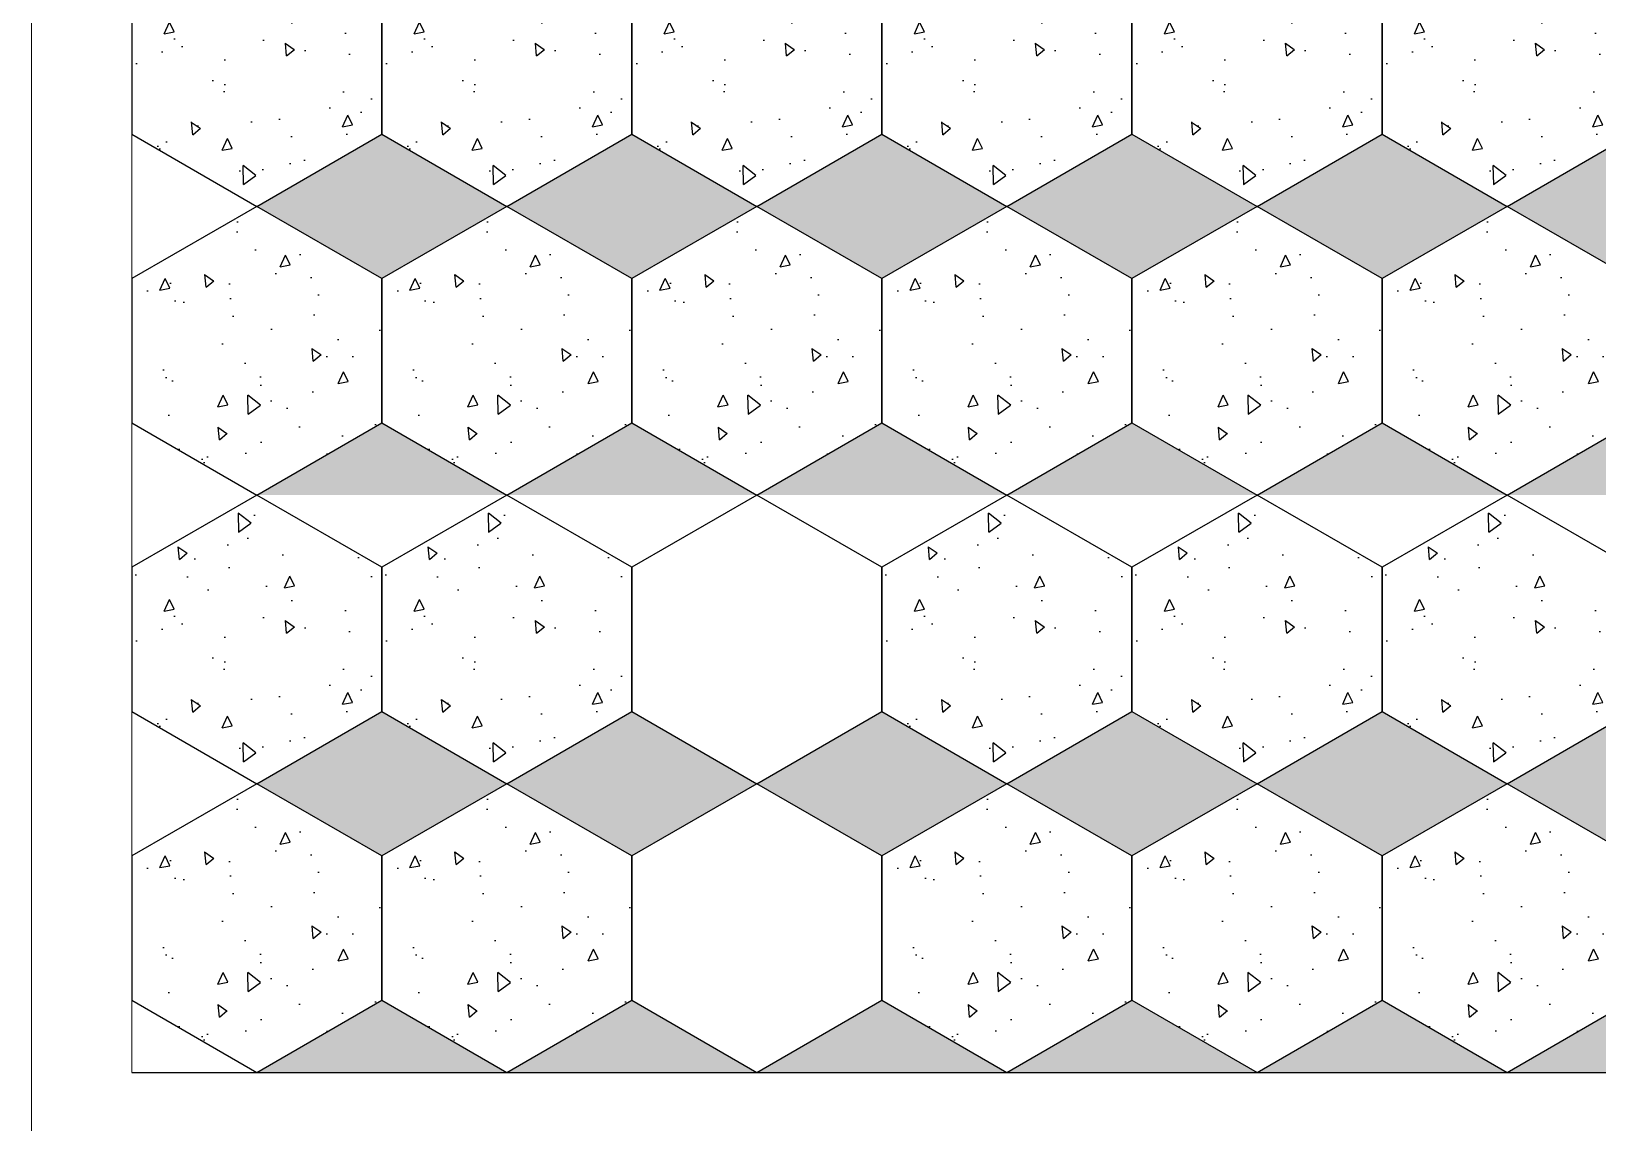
# Model space of a CAD drawing. Header units: millimetres. Extents: x 86441 to 190201, y 16532 to 98188.
# Drawn here: x 88022.6 to 88045.98, y 59676.46 to 59692.75 of the extents above; entities that cross this region are included whole.
import ezdxf

# ---------------------------------------------------------------- set-up
doc = ezdxf.new("R2010")
doc.units = ezdxf.units.MM
doc.header["$LTSCALE"] = 0.1

msp = doc.modelspace()

# ---------------------------------------------------------------- hatches: boundary and pattern name
at = {"true_color": 0xa19859, "transparency": 33554687}
h = msp.add_hatch(dxfattribs=at)
h.set_pattern_fill('AR-CONC', color=55, scale=0.01, angle=45)
h.set_pattern_definition([(95, (86258.4213, 59308.8789), (1.4009465, 1.1755338), [0.1905, -2.0955]), (40, (86258.4213, 59308.8789), (-1.6001845, 1.1017673), [0.1524, -1.6764058]), (145.45144, (86258.538, 59308.9768), (-0.199238, 2.277301), [0.1619, -1.7809024]), (91.1842, (86258.062, 59309.238), (2.2141024, 1.619534), [0.28575, -3.14325]), (141.63556, (86258.2466, 59309.373), (-0.070866, 3.4282676), [0.2428502, -2.671356]), (36.18415, (86258.062, 59309.238), (-0.070866, 3.4282676), [0.2285997, -2.5145973]), (66, (86258.3315, 59309.3279), (1.7951998, 0.3489515), [0.1905, -2.0955]), (11, (86258.3315, 59309.3279), (-0.8653993, 1.739412), [0.1524, -1.6764]), (116.45145, (86258.4811, 59309.357), (0.9298005, 2.0883634), [0.1619, -1.7808994]), (82.5, (86258.4213, 59308.8789), (-0.5760547, 0.61973414), [0, -1.65608, 0, -1.7018, 0, -1.68275]), (52.5, (86258.4213, 59308.8789), (-0.23589727, 1.18087), [0, -0.97028, 0, -1.61798, 0, -0.64135]), (12.5, (86258.0208, 59308.47836), (0.99927863, 0.91826196), [0, -0.635, 0, -1.9812, 0, -2.6289]), (2.5, (86257.8412, 59308.2988), (0.86763904, 1.2272239), [0, -0.8255, 0, -1.31572, 0, -1.8669])])
h.paths.add_polyline_path([(88024.105, 59686.907), (88025.97, 59685.83), (88027.836, 59686.907), (88027.836, 59689.062), (88025.97, 59690.139), (88024.105, 59689.062)])
h.paths.add_polyline_path([(88024.105, 59691.216), (88025.97, 59690.139), (88027.836, 59691.216), (88027.836, 59693.37), (88025.97, 59694.447), (88024.105, 59693.37)])
h = msp.add_hatch(dxfattribs=at)
h.set_pattern_fill('AR-CONC', color=55, scale=0.01, angle=45)
h.set_pattern_definition([(95, (86262.1527, 59308.8789), (1.4009465, 1.1755338), [0.1905, -2.0955]), (40, (86262.1527, 59308.8789), (-1.6001845, 1.1017673), [0.1524, -1.6764058]), (145.45144, (86262.2694, 59308.9768), (-0.199238, 2.277301), [0.1619, -1.7809024]), (91.1842, (86261.7934, 59309.238), (2.2141024, 1.619534), [0.28575, -3.14325]), (141.63556, (86261.978, 59309.373), (-0.070866, 3.4282676), [0.2428502, -2.671356]), (36.18415, (86261.7934, 59309.238), (-0.070866, 3.4282676), [0.2285997, -2.5145973]), (66, (86262.0629, 59309.3279), (1.7951998, 0.3489515), [0.1905, -2.0955]), (11, (86262.0629, 59309.3279), (-0.8653993, 1.739412), [0.1524, -1.6764]), (116.45145, (86262.2125, 59309.357), (0.9298005, 2.0883634), [0.1619, -1.7808994]), (82.5, (86262.15266, 59308.8789), (-0.5760547, 0.61973414), [0, -1.65608, 0, -1.7018, 0, -1.68275]), (52.5, (86262.1527, 59308.8789), (-0.23589727, 1.18087), [0, -0.97028, 0, -1.61798, 0, -0.64135]), (12.5, (86261.75214, 59308.47836), (0.99927863, 0.91826196), [0, -0.635, 0, -1.9812, 0, -2.6289]), (2.5, (86261.5725, 59308.2988), (0.86763904, 1.2272239), [0, -0.8255, 0, -1.31572, 0, -1.8669])])
h.paths.add_polyline_path([(88027.836, 59686.907), (88029.702, 59685.83), (88031.567, 59686.907), (88031.567, 59689.062), (88029.702, 59690.139), (88027.836, 59689.062)])
h.paths.add_polyline_path([(88027.836, 59691.216), (88029.702, 59690.139), (88031.567, 59691.216), (88031.567, 59693.37), (88029.702, 59694.447), (88027.836, 59693.37)])
h = msp.add_hatch(dxfattribs=at)
h.set_pattern_fill('AR-CONC', color=55, scale=0.01, angle=45)
h.set_pattern_definition([(95, (86265.884, 59308.8789), (1.4009465, 1.1755338), [0.1905, -2.0955]), (40, (86265.884, 59308.8789), (-1.6001845, 1.1017673), [0.1524, -1.6764058]), (145.45144, (86266.0008, 59308.9768), (-0.199238, 2.277301), [0.1619, -1.7809024]), (91.1842, (86265.5248, 59309.238), (2.2141024, 1.619534), [0.28575, -3.14325]), (141.63556, (86265.7093, 59309.373), (-0.070866, 3.4282676), [0.2428502, -2.671356]), (36.18415, (86265.5248, 59309.238), (-0.070866, 3.4282676), [0.2285997, -2.5145973]), (66, (86265.7942, 59309.3279), (1.7951998, 0.3489515), [0.1905, -2.0955]), (11, (86265.7942, 59309.3279), (-0.8653993, 1.739412), [0.1524, -1.6764]), (116.45145, (86265.9438, 59309.357), (0.9298005, 2.0883634), [0.1619, -1.7808994]), (82.5, (86265.884, 59308.8789), (-0.5760547, 0.61973414), [0, -1.65608, 0, -1.7018, 0, -1.68275]), (52.5, (86265.884, 59308.8789), (-0.23589727, 1.18087), [0, -0.97028, 0, -1.61798, 0, -0.64135]), (12.5, (86265.4835, 59308.47836), (0.99927863, 0.91826196), [0, -0.635, 0, -1.9812, 0, -2.6289]), (2.5, (86265.3039, 59308.2988), (0.86763904, 1.2272239), [0, -0.8255, 0, -1.31572, 0, -1.8669])])
h.paths.add_polyline_path([(88031.567, 59686.907), (88033.433, 59685.83), (88035.299, 59686.907), (88035.299, 59689.062), (88033.433, 59690.139), (88031.567, 59689.062)])
h.paths.add_polyline_path([(88031.567, 59691.216), (88033.433, 59690.139), (88035.299, 59691.216), (88035.299, 59693.37), (88033.433, 59694.447), (88031.567, 59693.37)])
h = msp.add_hatch(dxfattribs=at)
h.set_pattern_fill('AR-CONC', color=55, scale=0.01, angle=45)
h.set_pattern_definition([(95, (86269.6154, 59308.8789), (1.4009465, 1.1755338), [0.1905, -2.0955]), (40, (86269.6154, 59308.8789), (-1.6001845, 1.1017673), [0.1524, -1.6764058]), (145.45144, (86269.7321, 59308.9768), (-0.199238, 2.277301), [0.1619, -1.7809024]), (91.1842, (86269.2562, 59309.238), (2.2141024, 1.619534), [0.28575, -3.14325]), (141.63556, (86269.4407, 59309.373), (-0.070866, 3.4282676), [0.2428502, -2.671356]), (36.18415, (86269.2562, 59309.238), (-0.070866, 3.4282676), [0.2285997, -2.5145973]), (66, (86269.5256, 59309.3279), (1.7951998, 0.3489515), [0.1905, -2.0955]), (11, (86269.5256, 59309.3279), (-0.8653993, 1.739412), [0.1524, -1.6764]), (116.45145, (86269.6752, 59309.357), (0.9298005, 2.0883634), [0.1619, -1.7808994]), (82.5, (86269.61536, 59308.8789), (-0.5760547, 0.61973414), [0, -1.65608, 0, -1.7018, 0, -1.68275]), (52.5, (86269.6154, 59308.8789), (-0.23589727, 1.18087), [0, -0.97028, 0, -1.61798, 0, -0.64135]), (12.5, (86269.21484, 59308.47836), (0.99927863, 0.91826196), [0, -0.635, 0, -1.9812, 0, -2.6289]), (2.5, (86269.0352, 59308.2988), (0.86763904, 1.2272239), [0, -0.8255, 0, -1.31572, 0, -1.8669])])
h.paths.add_polyline_path([(88035.299, 59686.907), (88037.164, 59685.83), (88039.03, 59686.907), (88039.03, 59689.062), (88037.164, 59690.139), (88035.299, 59689.062)])
h.paths.add_polyline_path([(88035.299, 59691.216), (88037.164, 59690.139), (88039.03, 59691.216), (88039.03, 59693.37), (88037.164, 59694.447), (88035.299, 59693.37)])
h = msp.add_hatch(dxfattribs=at)
h.set_pattern_fill('AR-CONC', color=55, scale=0.01, angle=45)
h.set_pattern_definition([(95, (86273.3467, 59308.8789), (1.4009465, 1.1755338), [0.1905, -2.0955]), (40, (86273.3467, 59308.8789), (-1.6001845, 1.1017673), [0.1524, -1.6764058]), (145.45144, (86273.4635, 59308.9768), (-0.199238, 2.277301), [0.1619, -1.7809024]), (91.1842, (86272.9875, 59309.238), (2.2141024, 1.619534), [0.28575, -3.14325]), (141.63556, (86273.172, 59309.373), (-0.070866, 3.4282676), [0.2428502, -2.671356]), (36.18415, (86272.9875, 59309.238), (-0.070866, 3.4282676), [0.2285997, -2.5145973]), (66, (86273.2569, 59309.3279), (1.7951998, 0.3489515), [0.1905, -2.0955]), (11, (86273.257, 59309.3279), (-0.8653993, 1.739412), [0.1524, -1.6764]), (116.45145, (86273.4065, 59309.357), (0.9298005, 2.0883634), [0.1619, -1.7808994]), (82.5, (86273.3467, 59308.8789), (-0.5760547, 0.61973414), [0, -1.65608, 0, -1.7018, 0, -1.68275]), (52.5, (86273.3467, 59308.8789), (-0.23589727, 1.18087), [0, -0.97028, 0, -1.61798, 0, -0.64135]), (12.5, (86272.9462, 59308.47836), (0.99927863, 0.91826196), [0, -0.635, 0, -1.9812, 0, -2.6289]), (2.5, (86272.7666, 59308.2988), (0.86763904, 1.2272239), [0, -0.8255, 0, -1.31572, 0, -1.8669])])
h.paths.add_polyline_path([(88039.03, 59686.907), (88040.896, 59685.83), (88042.762, 59686.907), (88042.762, 59689.062), (88040.896, 59690.139), (88039.03, 59689.062)])
h.paths.add_polyline_path([(88039.03, 59691.216), (88040.896, 59690.139), (88042.762, 59691.216), (88042.762, 59693.37), (88040.896, 59694.447), (88039.03, 59693.37)])
h = msp.add_hatch(dxfattribs=at)
h.set_pattern_fill('AR-CONC', color=55, scale=0.01, angle=45)
h.set_pattern_definition([(95, (86277.078, 59308.8789), (1.4009465, 1.1755338), [0.1905, -2.0955]), (40, (86277.078, 59308.8789), (-1.6001845, 1.1017673), [0.1524, -1.6764058]), (145.45144, (86277.1948, 59308.9768), (-0.199238, 2.277301), [0.1619, -1.7809024]), (91.1842, (86276.7189, 59309.238), (2.2141024, 1.619534), [0.28575, -3.14325]), (141.63556, (86276.9034, 59309.373), (-0.070866, 3.4282676), [0.2428502, -2.671356]), (36.18415, (86276.7189, 59309.238), (-0.070866, 3.4282676), [0.2285997, -2.5145973]), (66, (86276.9883, 59309.3279), (1.7951998, 0.3489515), [0.1905, -2.0955]), (11, (86276.9883, 59309.3279), (-0.8653993, 1.739412), [0.1524, -1.6764]), (116.45145, (86277.1379, 59309.357), (0.9298005, 2.0883634), [0.1619, -1.7808994]), (82.5, (86277.07806, 59308.8789), (-0.5760547, 0.61973414), [0, -1.65608, 0, -1.7018, 0, -1.68275]), (52.5, (86277.0781, 59308.8789), (-0.23589727, 1.18087), [0, -0.97028, 0, -1.61798, 0, -0.64135]), (12.5, (86276.67754, 59308.47836), (0.99927863, 0.91826196), [0, -0.635, 0, -1.9812, 0, -2.6289]), (2.5, (86276.4979, 59308.2988), (0.86763904, 1.2272239), [0, -0.8255, 0, -1.31572, 0, -1.8669])])
h.paths.add_polyline_path([(88042.762, 59686.907), (88044.627, 59685.83), (88046.493, 59686.907), (88046.493, 59689.062), (88044.627, 59690.139), (88042.762, 59689.062)])
h.paths.add_polyline_path([(88042.762, 59691.216), (88044.627, 59690.139), (88046.493, 59691.216), (88046.493, 59693.37), (88044.627, 59694.447), (88042.762, 59693.37)])
at = {"true_color": 0xffffff, "transparency": 33554687}
h = msp.add_hatch(color=7, dxfattribs=at)
h.dxf.hatch_style = 1
h.set_gradient(color1=(114, 89, 52), color2=(161, 152, 89))
h.paths.add_polyline_path([(88027.836, 59691.216), (88025.97, 59690.139), (88027.836, 59689.062), (88029.702, 59690.139)])
h.paths.add_polyline_path([(88027.836, 59686.907), (88025.97, 59685.83), (88029.702, 59685.83)])
h = msp.add_hatch(color=7, dxfattribs=at)
h.dxf.hatch_style = 1
h.set_gradient(color1=(114, 89, 52), color2=(161, 152, 89))
h.paths.add_polyline_path([(88033.433, 59690.139), (88031.567, 59691.216), (88029.702, 59690.139), (88031.567, 59689.062)])
h.paths.add_polyline_path([(88031.567, 59686.907), (88029.702, 59685.83), (88033.433, 59685.83)])
h = msp.add_hatch(color=7, dxfattribs=at)
h.dxf.hatch_style = 1
h.set_gradient(color1=(114, 89, 52), color2=(161, 152, 89))
h.paths.add_polyline_path([(88035.299, 59691.216), (88033.433, 59690.139), (88035.299, 59689.062), (88037.164, 59690.139)])
h.paths.add_polyline_path([(88035.299, 59686.907), (88033.433, 59685.83), (88037.164, 59685.83)])
h = msp.add_hatch(color=7, dxfattribs=at)
h.dxf.hatch_style = 1
h.set_gradient(color1=(114, 89, 52), color2=(161, 152, 89))
h.paths.add_polyline_path([(88040.896, 59690.139), (88039.03, 59691.216), (88037.164, 59690.139), (88039.03, 59689.062)])
h.paths.add_polyline_path([(88039.03, 59686.907), (88037.164, 59685.83), (88040.896, 59685.83)])
h = msp.add_hatch(color=7, dxfattribs=at)
h.dxf.hatch_style = 1
h.set_gradient(color1=(114, 89, 52), color2=(161, 152, 89))
h.paths.add_polyline_path([(88042.762, 59691.216), (88040.896, 59690.139), (88042.762, 59689.062), (88044.627, 59690.139)])
h.paths.add_polyline_path([(88042.762, 59686.907), (88040.896, 59685.83), (88044.627, 59685.83)])
h = msp.add_hatch(color=7, dxfattribs=at)
h.dxf.hatch_style = 1
h.set_gradient(color1=(114, 89, 52), color2=(161, 152, 89))
h.paths.add_polyline_path([(88048.359, 59690.139), (88046.493, 59691.216), (88044.627, 59690.139), (88046.493, 59689.062)])
h.paths.add_polyline_path([(88046.493, 59686.907), (88044.627, 59685.83), (88048.359, 59685.83)])
at = {"true_color": 0xa19859, "transparency": 33554687}
h = msp.add_hatch(dxfattribs=at)
h.set_pattern_fill('AR-CONC', color=55, scale=0.01, angle=45)
h.set_pattern_definition([(95, (86258.4213, 59300.2617), (1.4009465, 1.1755338), [0.1905, -2.0955]), (40, (86258.4213, 59300.2617), (-1.6001845, 1.1017673), [0.1524, -1.6764058]), (145.45144, (86258.538, 59300.3597), (-0.199238, 2.277301), [0.1619, -1.7809024]), (91.1842, (86258.062, 59300.621), (2.2141024, 1.619534), [0.28575, -3.14325]), (141.63556, (86258.2466, 59300.7559), (-0.070866, 3.4282676), [0.2428502, -2.671356]), (36.18415, (86258.062, 59300.621), (-0.070866, 3.4282676), [0.2285997, -2.5145973]), (66, (86258.3315, 59300.7107), (1.7951998, 0.3489515), [0.1905, -2.0955]), (11, (86258.3315, 59300.7107), (-0.8653993, 1.739412), [0.1524, -1.6764]), (116.45145, (86258.4811, 59300.7398), (0.9298005, 2.0883634), [0.1619, -1.7808994]), (82.5, (86258.4213, 59300.2617), (-0.5760547, 0.61973414), [0, -1.65608, 0, -1.7018, 0, -1.68275]), (52.5, (86258.4213, 59300.2617), (-0.23589727, 1.18087), [0, -0.97028, 0, -1.61798, 0, -0.64135]), (12.5, (86258.0208, 59299.8612), (0.99927863, 0.91826196), [0, -0.635, 0, -1.9812, 0, -2.6289]), (2.5, (86257.8412, 59299.6816), (0.86763904, 1.2272239), [0, -0.8255, 0, -1.31572, 0, -1.8669])])
h.paths.add_polyline_path([(88024.105, 59678.29), (88025.97, 59677.213), (88027.836, 59678.29), (88027.836, 59680.444), (88025.97, 59681.521), (88024.105, 59680.444)])
h.paths.add_polyline_path([(88024.105, 59682.599), (88025.97, 59681.521), (88027.836, 59682.599), (88027.836, 59684.753), (88025.97, 59685.83), (88024.105, 59684.753)])
h = msp.add_hatch(dxfattribs=at)
h.set_pattern_fill('AR-CONC', color=55, scale=0.01, angle=45)
h.set_pattern_definition([(95, (86262.1527, 59300.2617), (1.4009465, 1.1755338), [0.1905, -2.0955]), (40, (86262.1527, 59300.2617), (-1.6001845, 1.1017673), [0.1524, -1.6764058]), (145.45144, (86262.2694, 59300.3597), (-0.199238, 2.277301), [0.1619, -1.7809024]), (91.1842, (86261.7934, 59300.621), (2.2141024, 1.619534), [0.28575, -3.14325]), (141.63556, (86261.978, 59300.7559), (-0.070866, 3.4282676), [0.2428502, -2.671356]), (36.18415, (86261.7934, 59300.621), (-0.070866, 3.4282676), [0.2285997, -2.5145973]), (66, (86262.0629, 59300.7107), (1.7951998, 0.3489515), [0.1905, -2.0955]), (11, (86262.0629, 59300.7107), (-0.8653993, 1.739412), [0.1524, -1.6764]), (116.45145, (86262.2125, 59300.7398), (0.9298005, 2.0883634), [0.1619, -1.7808994]), (82.5, (86262.15266, 59300.2617), (-0.5760547, 0.61973414), [0, -1.65608, 0, -1.7018, 0, -1.68275]), (52.5, (86262.1527, 59300.2617), (-0.23589727, 1.18087), [0, -0.97028, 0, -1.61798, 0, -0.64135]), (12.5, (86261.75214, 59299.8612), (0.99927863, 0.91826196), [0, -0.635, 0, -1.9812, 0, -2.6289]), (2.5, (86261.5725, 59299.6816), (0.86763904, 1.2272239), [0, -0.8255, 0, -1.31572, 0, -1.8669])])
h.paths.add_polyline_path([(88027.836, 59678.29), (88029.702, 59677.213), (88031.567, 59678.29), (88031.567, 59680.444), (88029.702, 59681.521), (88027.836, 59680.444)])
h.paths.add_polyline_path([(88027.836, 59682.599), (88029.702, 59681.521), (88031.567, 59682.599), (88031.567, 59684.753), (88029.702, 59685.83), (88027.836, 59684.753)])
h = msp.add_hatch(dxfattribs=at)
h.set_pattern_fill('AR-CONC', color=55, scale=0.01, angle=45)
h.set_pattern_definition([(95, (86269.6154, 59300.2617), (1.4009465, 1.1755338), [0.1905, -2.0955]), (40, (86269.6154, 59300.2617), (-1.6001845, 1.1017673), [0.1524, -1.6764058]), (145.45144, (86269.7321, 59300.3597), (-0.199238, 2.277301), [0.1619, -1.7809024]), (91.1842, (86269.2562, 59300.621), (2.2141024, 1.619534), [0.28575, -3.14325]), (141.63556, (86269.4407, 59300.7559), (-0.070866, 3.4282676), [0.2428502, -2.671356]), (36.18415, (86269.2562, 59300.621), (-0.070866, 3.4282676), [0.2285997, -2.5145973]), (66, (86269.5256, 59300.7107), (1.7951998, 0.3489515), [0.1905, -2.0955]), (11, (86269.5256, 59300.7107), (-0.8653993, 1.739412), [0.1524, -1.6764]), (116.45145, (86269.6752, 59300.7398), (0.9298005, 2.0883634), [0.1619, -1.7808994]), (82.5, (86269.61536, 59300.2617), (-0.5760547, 0.61973414), [0, -1.65608, 0, -1.7018, 0, -1.68275]), (52.5, (86269.6154, 59300.2617), (-0.23589727, 1.18087), [0, -0.97028, 0, -1.61798, 0, -0.64135]), (12.5, (86269.21484, 59299.8612), (0.99927863, 0.91826196), [0, -0.635, 0, -1.9812, 0, -2.6289]), (2.5, (86269.0352, 59299.6816), (0.86763904, 1.2272239), [0, -0.8255, 0, -1.31572, 0, -1.8669])])
h.paths.add_polyline_path([(88035.299, 59678.29), (88037.164, 59677.213), (88039.03, 59678.29), (88039.03, 59680.444), (88037.164, 59681.521), (88035.299, 59680.444)])
h.paths.add_polyline_path([(88035.299, 59682.599), (88037.164, 59681.521), (88039.03, 59682.599), (88039.03, 59684.753), (88037.164, 59685.83), (88035.299, 59684.753)])
h = msp.add_hatch(dxfattribs=at)
h.set_pattern_fill('AR-CONC', color=55, scale=0.01, angle=45)
h.set_pattern_definition([(95, (86273.3467, 59300.2617), (1.4009465, 1.1755338), [0.1905, -2.0955]), (40, (86273.3467, 59300.2617), (-1.6001845, 1.1017673), [0.1524, -1.6764058]), (145.45144, (86273.4635, 59300.3597), (-0.199238, 2.277301), [0.1619, -1.7809024]), (91.1842, (86272.9875, 59300.621), (2.2141024, 1.619534), [0.28575, -3.14325]), (141.63556, (86273.172, 59300.7559), (-0.070866, 3.4282676), [0.2428502, -2.671356]), (36.18415, (86272.9875, 59300.621), (-0.070866, 3.4282676), [0.2285997, -2.5145973]), (66, (86273.2569, 59300.7107), (1.7951998, 0.3489515), [0.1905, -2.0955]), (11, (86273.257, 59300.7107), (-0.8653993, 1.739412), [0.1524, -1.6764]), (116.45145, (86273.4065, 59300.7398), (0.9298005, 2.0883634), [0.1619, -1.7808994]), (82.5, (86273.3467, 59300.2617), (-0.5760547, 0.61973414), [0, -1.65608, 0, -1.7018, 0, -1.68275]), (52.5, (86273.3467, 59300.2617), (-0.23589727, 1.18087), [0, -0.97028, 0, -1.61798, 0, -0.64135]), (12.5, (86272.9462, 59299.8612), (0.99927863, 0.91826196), [0, -0.635, 0, -1.9812, 0, -2.6289]), (2.5, (86272.7666, 59299.6816), (0.86763904, 1.2272239), [0, -0.8255, 0, -1.31572, 0, -1.8669])])
h.paths.add_polyline_path([(88039.03, 59678.29), (88040.896, 59677.213), (88042.762, 59678.29), (88042.762, 59680.444), (88040.896, 59681.521), (88039.03, 59680.444)])
h.paths.add_polyline_path([(88039.03, 59682.599), (88040.896, 59681.521), (88042.762, 59682.599), (88042.762, 59684.753), (88040.896, 59685.83), (88039.03, 59684.753)])
h = msp.add_hatch(dxfattribs=at)
h.set_pattern_fill('AR-CONC', color=55, scale=0.01, angle=45)
h.set_pattern_definition([(95, (86277.078, 59300.2617), (1.4009465, 1.1755338), [0.1905, -2.0955]), (40, (86277.078, 59300.2617), (-1.6001845, 1.1017673), [0.1524, -1.6764058]), (145.45144, (86277.1948, 59300.3597), (-0.199238, 2.277301), [0.1619, -1.7809024]), (91.1842, (86276.7189, 59300.621), (2.2141024, 1.619534), [0.28575, -3.14325]), (141.63556, (86276.9034, 59300.7559), (-0.070866, 3.4282676), [0.2428502, -2.671356]), (36.18415, (86276.7189, 59300.621), (-0.070866, 3.4282676), [0.2285997, -2.5145973]), (66, (86276.9883, 59300.7107), (1.7951998, 0.3489515), [0.1905, -2.0955]), (11, (86276.9883, 59300.7107), (-0.8653993, 1.739412), [0.1524, -1.6764]), (116.45145, (86277.1379, 59300.7398), (0.9298005, 2.0883634), [0.1619, -1.7808994]), (82.5, (86277.07806, 59300.2617), (-0.5760547, 0.61973414), [0, -1.65608, 0, -1.7018, 0, -1.68275]), (52.5, (86277.0781, 59300.2617), (-0.23589727, 1.18087), [0, -0.97028, 0, -1.61798, 0, -0.64135]), (12.5, (86276.67754, 59299.8612), (0.99927863, 0.91826196), [0, -0.635, 0, -1.9812, 0, -2.6289]), (2.5, (86276.4979, 59299.6816), (0.86763904, 1.2272239), [0, -0.8255, 0, -1.31572, 0, -1.8669])])
h.paths.add_polyline_path([(88042.762, 59678.29), (88044.627, 59677.213), (88046.493, 59678.29), (88046.493, 59680.444), (88044.627, 59681.521), (88042.762, 59680.444)])
h.paths.add_polyline_path([(88042.762, 59682.599), (88044.627, 59681.521), (88046.493, 59682.599), (88046.493, 59684.753), (88044.627, 59685.83), (88042.762, 59684.753)])
at = {"true_color": 0xffffff, "transparency": 33554687}
h = msp.add_hatch(color=7, dxfattribs=at)
h.dxf.hatch_style = 1
h.set_gradient(color1=(114, 89, 52), color2=(161, 152, 89))
h.paths.add_polyline_path([(88027.836, 59682.599), (88025.97, 59681.521), (88027.836, 59680.444), (88029.702, 59681.521)])
h.paths.add_polyline_path([(88027.836, 59678.29), (88025.97, 59677.213), (88029.702, 59677.213)])
h = msp.add_hatch(color=7, dxfattribs=at)
h.dxf.hatch_style = 1
h.set_gradient(color1=(114, 89, 52), color2=(161, 152, 89))
h.paths.add_polyline_path([(88033.433, 59681.521), (88031.567, 59682.599), (88029.702, 59681.521), (88031.567, 59680.444)])
h.paths.add_polyline_path([(88031.567, 59678.29), (88029.702, 59677.213), (88033.433, 59677.213)])
h = msp.add_hatch(color=7, dxfattribs=at)
h.dxf.hatch_style = 1
h.set_gradient(color1=(114, 89, 52), color2=(161, 152, 89))
h.paths.add_polyline_path([(88035.299, 59682.599), (88033.433, 59681.521), (88035.299, 59680.444), (88037.164, 59681.521)])
h.paths.add_polyline_path([(88035.299, 59678.29), (88033.433, 59677.213), (88037.164, 59677.213)])
h = msp.add_hatch(color=7, dxfattribs=at)
h.dxf.hatch_style = 1
h.set_gradient(color1=(114, 89, 52), color2=(161, 152, 89))
h.paths.add_polyline_path([(88040.896, 59681.521), (88039.03, 59682.599), (88037.164, 59681.521), (88039.03, 59680.444)])
h.paths.add_polyline_path([(88039.03, 59678.29), (88037.164, 59677.213), (88040.896, 59677.213)])
h = msp.add_hatch(color=7, dxfattribs=at)
h.dxf.hatch_style = 1
h.set_gradient(color1=(114, 89, 52), color2=(161, 152, 89))
h.paths.add_polyline_path([(88042.762, 59682.599), (88040.896, 59681.521), (88042.762, 59680.444), (88044.627, 59681.521)])
h.paths.add_polyline_path([(88042.762, 59678.29), (88040.896, 59677.213), (88044.627, 59677.213)])
h = msp.add_hatch(color=7, dxfattribs=at)
h.dxf.hatch_style = 1
h.set_gradient(color1=(114, 89, 52), color2=(161, 152, 89))
h.paths.add_polyline_path([(88048.359, 59681.521), (88046.493, 59682.599), (88044.627, 59681.521), (88046.493, 59680.444)])
h.paths.add_polyline_path([(88046.493, 59678.29), (88044.627, 59677.213), (88048.359, 59677.213)])

# ---------------------------------------------------------------- linework, layer by layer
at = {"color": 4, "lineweight": 18, "transparency": 33554687}
for p, q in [((88022.605, 59775.913), (88022.605, 59631.233)), ((88024.105, 59775.913), (88024.105, 59677.213)), ((88024.105, 59677.213), (88080.105, 59677.213))]:
    msp.add_line(p, q, dxfattribs=at)
at = {"color": 67, "true_color": 0x727430, "transparency": 33554687}
for p, q in [((88024.105, 59677.213), (88036.105, 59677.213)), ((88031.567, 59677.213), (88043.567, 59677.213)), ((88039.03, 59677.213), (88051.03, 59677.213))]:
    msp.add_line(p, q, dxfattribs=at)
at = {"color": 7, "true_color": 0xffffff, "transparency": 33554687}
for points in [[(88025.97, 59694.447), (88024.105, 59693.37), (88024.105, 59691.216), (88025.97, 59690.139), (88027.836, 59691.216), (88027.836, 59693.37), (88025.97, 59694.447)], [(88025.97, 59694.447), (88024.105, 59693.37), (88024.105, 59691.216), (88025.97, 59690.139), (88027.836, 59691.216), (88027.836, 59693.37), (88025.97, 59694.447)], [(88029.702, 59694.447), (88027.836, 59693.37), (88027.836, 59691.216), (88029.702, 59690.139), (88031.567, 59691.216), (88031.567, 59693.37), (88029.702, 59694.447)], [(88029.702, 59694.447), (88027.836, 59693.37), (88027.836, 59691.216), (88029.702, 59690.139), (88031.567, 59691.216), (88031.567, 59693.37), (88029.702, 59694.447)], [(88033.433, 59694.447), (88031.567, 59693.37), (88031.567, 59691.216), (88033.433, 59690.139), (88035.299, 59691.216), (88035.299, 59693.37), (88033.433, 59694.447)], [(88033.433, 59694.447), (88031.567, 59693.37), (88031.567, 59691.216), (88033.433, 59690.139), (88035.299, 59691.216), (88035.299, 59693.37), (88033.433, 59694.447)], [(88037.164, 59694.447), (88035.299, 59693.37), (88035.299, 59691.216), (88037.164, 59690.139), (88039.03, 59691.216), (88039.03, 59693.37), (88037.164, 59694.447)], [(88037.164, 59694.447), (88035.299, 59693.37), (88035.299, 59691.216), (88037.164, 59690.139), (88039.03, 59691.216), (88039.03, 59693.37), (88037.164, 59694.447)], [(88040.896, 59694.447), (88039.03, 59693.37), (88039.03, 59691.216), (88040.896, 59690.139), (88042.762, 59691.216), (88042.762, 59693.37), (88040.896, 59694.447)], [(88040.896, 59694.447), (88039.03, 59693.37), (88039.03, 59691.216), (88040.896, 59690.139), (88042.762, 59691.216), (88042.762, 59693.37), (88040.896, 59694.447)], [(88044.627, 59694.447), (88042.762, 59693.37), (88042.762, 59691.216), (88044.627, 59690.139), (88046.493, 59691.216), (88046.493, 59693.37), (88044.627, 59694.447)], [(88044.627, 59694.447), (88042.762, 59693.37), (88042.762, 59691.216), (88044.627, 59690.139), (88046.493, 59691.216), (88046.493, 59693.37), (88044.627, 59694.447)], [(88025.97, 59690.139), (88024.105, 59689.062), (88024.105, 59686.907), (88025.97, 59685.83), (88027.836, 59686.907), (88027.836, 59689.062), (88025.97, 59690.139)], [(88025.97, 59690.139), (88024.105, 59689.062), (88024.105, 59686.907), (88025.97, 59685.83), (88027.836, 59686.907), (88027.836, 59689.062), (88025.97, 59690.139)], [(88029.702, 59690.139), (88027.836, 59689.062), (88027.836, 59686.907), (88029.702, 59685.83), (88031.567, 59686.907), (88031.567, 59689.062), (88029.702, 59690.139)], [(88029.702, 59690.139), (88027.836, 59689.062), (88027.836, 59686.907), (88029.702, 59685.83), (88031.567, 59686.907), (88031.567, 59689.062), (88029.702, 59690.139)], [(88033.433, 59690.139), (88031.567, 59689.062), (88031.567, 59686.907), (88033.433, 59685.83), (88035.299, 59686.907), (88035.299, 59689.062), (88033.433, 59690.139)], [(88033.433, 59690.139), (88031.567, 59689.062), (88031.567, 59686.907), (88033.433, 59685.83), (88035.299, 59686.907), (88035.299, 59689.062), (88033.433, 59690.139)], [(88037.164, 59690.139), (88035.299, 59689.062), (88035.299, 59686.907), (88037.164, 59685.83), (88039.03, 59686.907), (88039.03, 59689.062), (88037.164, 59690.139)], [(88037.164, 59690.139), (88035.299, 59689.062), (88035.299, 59686.907), (88037.164, 59685.83), (88039.03, 59686.907), (88039.03, 59689.062), (88037.164, 59690.139)], [(88040.896, 59690.139), (88039.03, 59689.062), (88039.03, 59686.907), (88040.896, 59685.83), (88042.762, 59686.907), (88042.762, 59689.062), (88040.896, 59690.139)], [(88040.896, 59690.139), (88039.03, 59689.062), (88039.03, 59686.907), (88040.896, 59685.83), (88042.762, 59686.907), (88042.762, 59689.062), (88040.896, 59690.139)], [(88044.627, 59690.139), (88042.762, 59689.062), (88042.762, 59686.907), (88044.627, 59685.83), (88046.493, 59686.907), (88046.493, 59689.062), (88044.627, 59690.139)], [(88044.627, 59690.139), (88042.762, 59689.062), (88042.762, 59686.907), (88044.627, 59685.83), (88046.493, 59686.907), (88046.493, 59689.062), (88044.627, 59690.139)], [(88025.97, 59685.83), (88024.105, 59684.753), (88024.105, 59682.599), (88025.97, 59681.521), (88027.836, 59682.599), (88027.836, 59684.753), (88025.97, 59685.83)], [(88025.97, 59685.83), (88024.105, 59684.753), (88024.105, 59682.599), (88025.97, 59681.521), (88027.836, 59682.599), (88027.836, 59684.753), (88025.97, 59685.83)], [(88029.702, 59685.83), (88027.836, 59684.753), (88027.836, 59682.599), (88029.702, 59681.521), (88031.567, 59682.599), (88031.567, 59684.753), (88029.702, 59685.83)], [(88029.702, 59685.83), (88027.836, 59684.753), (88027.836, 59682.599), (88029.702, 59681.521), (88031.567, 59682.599), (88031.567, 59684.753), (88029.702, 59685.83)], [(88033.433, 59685.83), (88031.567, 59684.753), (88031.567, 59682.599), (88033.433, 59681.521), (88035.299, 59682.599), (88035.299, 59684.753), (88033.433, 59685.83)], [(88033.433, 59685.83), (88031.567, 59684.753), (88031.567, 59682.599), (88033.433, 59681.521), (88035.299, 59682.599), (88035.299, 59684.753), (88033.433, 59685.83)], [(88037.164, 59685.83), (88035.299, 59684.753), (88035.299, 59682.599), (88037.164, 59681.521), (88039.03, 59682.599), (88039.03, 59684.753), (88037.164, 59685.83)], [(88037.164, 59685.83), (88035.299, 59684.753), (88035.299, 59682.599), (88037.164, 59681.521), (88039.03, 59682.599), (88039.03, 59684.753), (88037.164, 59685.83)], [(88040.896, 59685.83), (88039.03, 59684.753), (88039.03, 59682.599), (88040.896, 59681.521), (88042.762, 59682.599), (88042.762, 59684.753), (88040.896, 59685.83)], [(88040.896, 59685.83), (88039.03, 59684.753), (88039.03, 59682.599), (88040.896, 59681.521), (88042.762, 59682.599), (88042.762, 59684.753), (88040.896, 59685.83)], [(88044.627, 59685.83), (88042.762, 59684.753), (88042.762, 59682.599), (88044.627, 59681.521), (88046.493, 59682.599), (88046.493, 59684.753), (88044.627, 59685.83)], [(88044.627, 59685.83), (88042.762, 59684.753), (88042.762, 59682.599), (88044.627, 59681.521), (88046.493, 59682.599), (88046.493, 59684.753), (88044.627, 59685.83)], [(88025.97, 59681.521), (88024.105, 59680.444), (88024.105, 59678.29), (88025.97, 59677.213), (88027.836, 59678.29), (88027.836, 59680.444), (88025.97, 59681.521)], [(88025.97, 59681.521), (88024.105, 59680.444), (88024.105, 59678.29), (88025.97, 59677.213), (88027.836, 59678.29), (88027.836, 59680.444), (88025.97, 59681.521)], [(88029.702, 59681.521), (88027.836, 59680.444), (88027.836, 59678.29), (88029.702, 59677.213), (88031.567, 59678.29), (88031.567, 59680.444), (88029.702, 59681.521)], [(88029.702, 59681.521), (88027.836, 59680.444), (88027.836, 59678.29), (88029.702, 59677.213), (88031.567, 59678.29), (88031.567, 59680.444), (88029.702, 59681.521)], [(88033.433, 59681.521), (88031.567, 59680.444), (88031.567, 59678.29), (88033.433, 59677.213), (88035.299, 59678.29), (88035.299, 59680.444), (88033.433, 59681.521)], [(88033.433, 59681.521), (88031.567, 59680.444), (88031.567, 59678.29), (88033.433, 59677.213), (88035.299, 59678.29), (88035.299, 59680.444), (88033.433, 59681.521)], [(88037.164, 59681.521), (88035.299, 59680.444), (88035.299, 59678.29), (88037.164, 59677.213), (88039.03, 59678.29), (88039.03, 59680.444), (88037.164, 59681.521)], [(88037.164, 59681.521), (88035.299, 59680.444), (88035.299, 59678.29), (88037.164, 59677.213), (88039.03, 59678.29), (88039.03, 59680.444), (88037.164, 59681.521)], [(88040.896, 59681.521), (88039.03, 59680.444), (88039.03, 59678.29), (88040.896, 59677.213), (88042.762, 59678.29), (88042.762, 59680.444), (88040.896, 59681.521)], [(88040.896, 59681.521), (88039.03, 59680.444), (88039.03, 59678.29), (88040.896, 59677.213), (88042.762, 59678.29), (88042.762, 59680.444), (88040.896, 59681.521)], [(88044.627, 59681.521), (88042.762, 59680.444), (88042.762, 59678.29), (88044.627, 59677.213), (88046.493, 59678.29), (88046.493, 59680.444), (88044.627, 59681.521)], [(88044.627, 59681.521), (88042.762, 59680.444), (88042.762, 59678.29), (88044.627, 59677.213), (88046.493, 59678.29), (88046.493, 59680.444), (88044.627, 59681.521)]]:
    msp.add_lwpolyline(points, dxfattribs=at)

doc.saveas('drawing.dxf')
